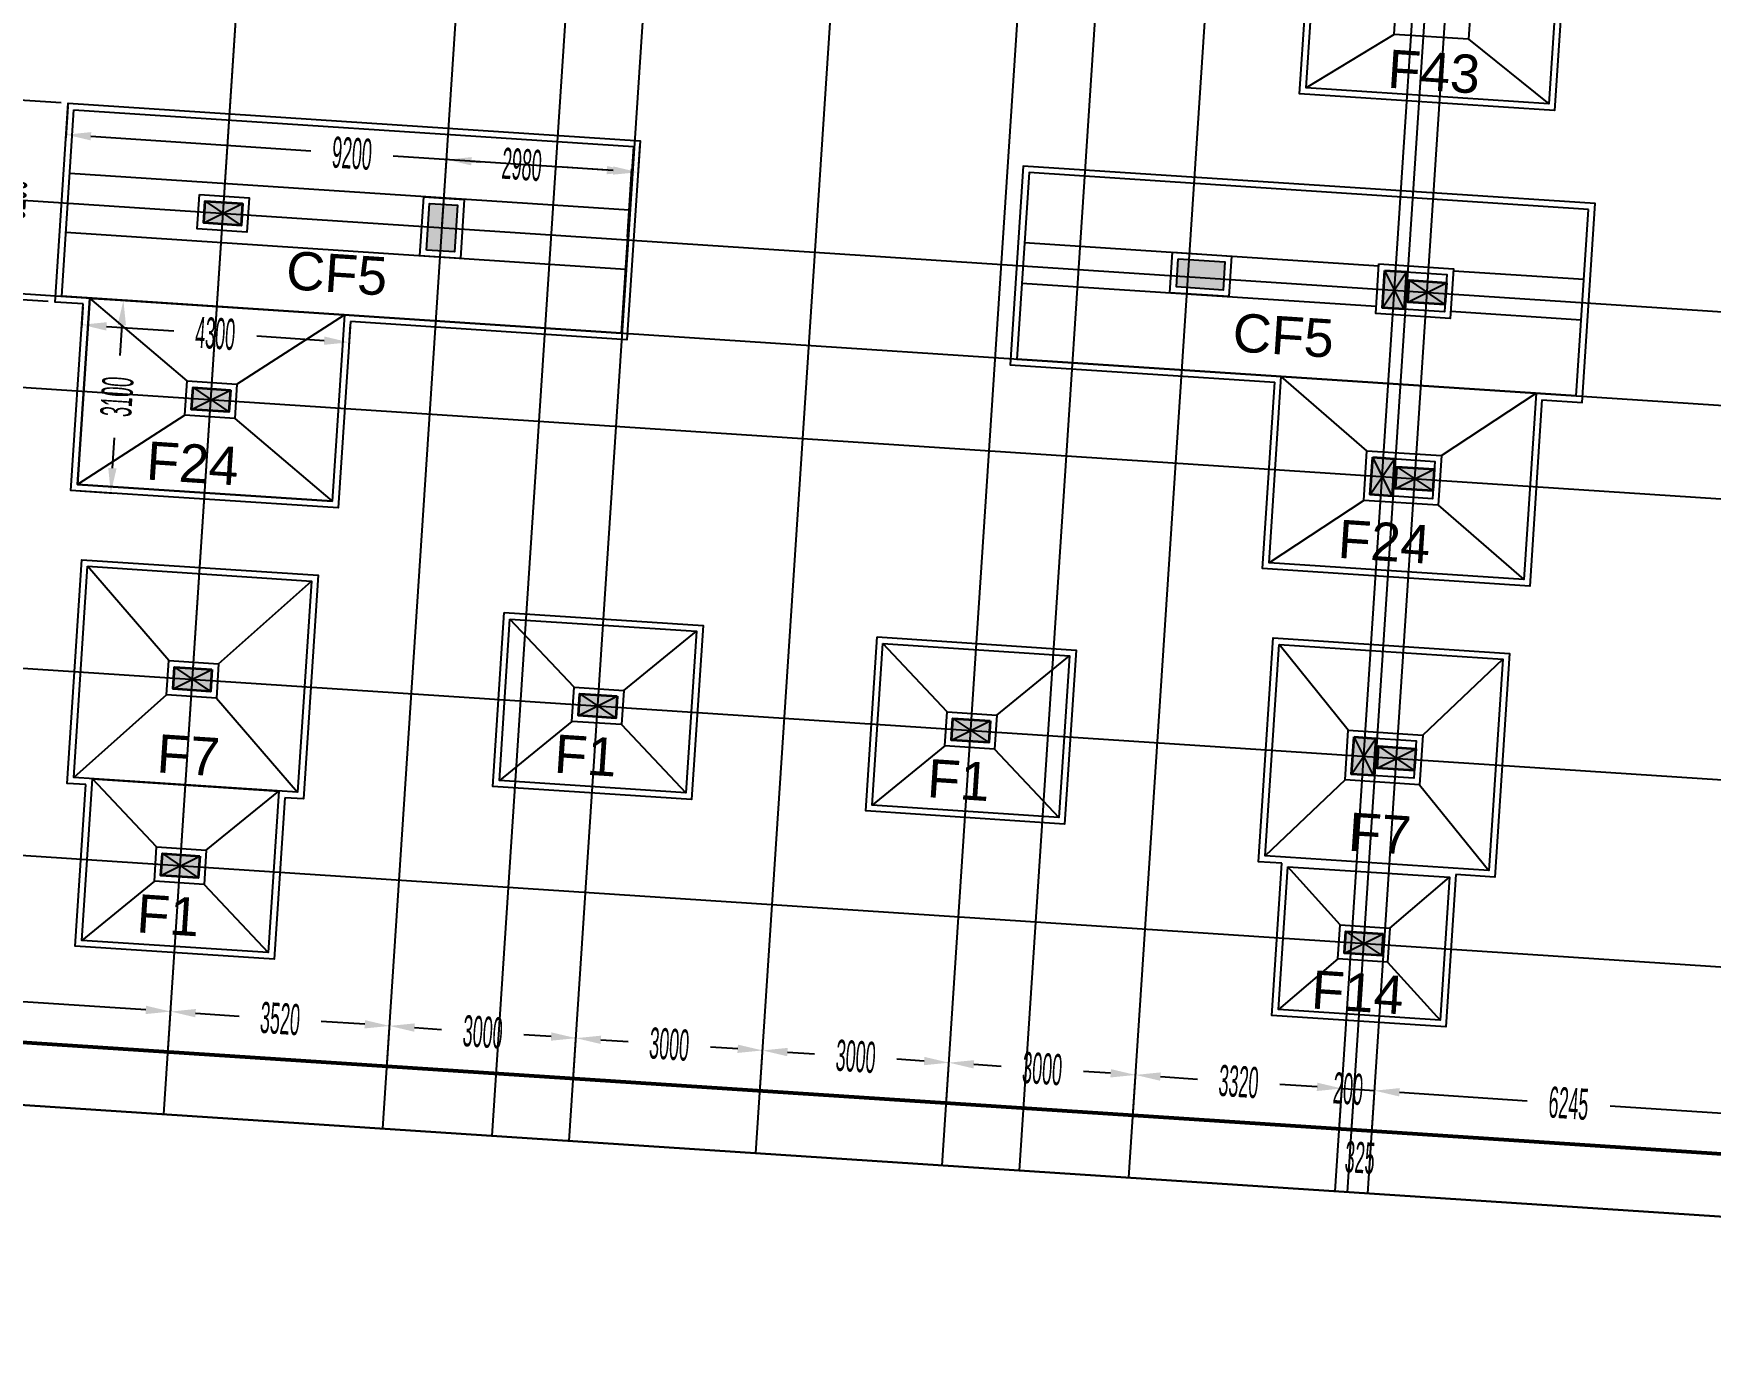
# Model space of a CAD drawing. Header units: millimetres. Extents: x -3092162 to 4513894, y -12317808 to 1849994.
# Drawn here: x 434175.67 to 434202.59, y -5893737.24 to -5893716.17 of the extents above; entities that cross this region are included whole.
import ezdxf

# ---------------------------------------------------------------- set-up
doc = ezdxf.new("R2010")
doc.units = ezdxf.units.MM
doc.header["$LTSCALE"] = 2
doc.header["$MEASUREMENT"] = 0
doc.header["$PDMODE"] = 34
doc.header["$PDSIZE"] = 500
doc.linetypes.add('DASHED2', pattern=[0.375, 0.25, -0.125])
doc.layers.add('cent lines', color=161, linetype='Continuous')
doc.layers.add('sree dim', color=7, linetype='Continuous')
for name, color, linetype, lineweight in [('coloumn', 10, 'Continuous', 35), ('FOUNDATIONS', 250, 'Continuous', 25), ('LINE', 250, 'Continuous', 20)]:
    doc.layers.add(name, color=color, linetype=linetype, lineweight=lineweight)
doc.layers.add('DOT', color=7, linetype='DASHED2', lineweight=0, true_color=0x89067c)
doc.styles.add('250', font='ARIALN.TTF', dxfattribs={"width": 0.5, "height": 150})
doc.styles.add('style3', font='arialbi.ttf')
doc.dimstyles.new('250', dxfattribs={"dimscale": 0, "dimtxt": 150, "dimasz": 50, "dimexe": 50, "dimexo": 50, "dimgap": 50, "dimtad": 1, "dimdec": 0, "dimzin": 0, "dimdsep": 46, "dimtxsty": '250', "dimblk": 'OBLIQUE', "dimcen": 100, "dimdle": 50, "dimclrd": 256, "dimclre": 256, "dimclrt": 256, "dimadec": 0, "dimazin": 2, "dimtfac": 1, "dimtdec": 0, "dimtofl": 0, "dimtmove": 1, "dimatfit": 0, "dimfxl": 50, "dimtolj": 1, "dimtzin": 0, "dimlwd": -1, "dimlwe": -1, "dimarcsym": 1})

# ---------------------------------------------------------------- blocks, each defined once
blk = doc.blocks.new('1')
at = {"layer": 'coloumn', "ltscale": 100}
blk.add_hatch(color=256, dxfattribs=at).paths.add_polyline_path([(-2340612, -6246414), (-2340262, -6246414), (-2340262, -6245814), (-2340612, -6245814)])
at = {"layer": 'coloumn', "lineweight": 25, "ltscale": 100}
for p, q in [((-2340262, -6245814), (-2340612, -6246414)), ((-2340612, -6245814), (-2340262, -6246414))]:
    blk.add_line(p, q, dxfattribs=at)
at = {"layer": 'coloumn', "ltscale": 100}
blk.add_lwpolyline([(-2340612, -6246414), (-2340262, -6246414), (-2340262, -6245814), (-2340612, -6245814)], close=True, dxfattribs=at)
blk = doc.blocks.new('*D424')
at = {"layer": 'Defpoints', "color": 0, "linetype": 'Continuous', "ltscale": 100, "transparency": 16777216}
for p in [(-2372486, -7879843), (-2368186, -7879843), (-2368186, -7880178)]:
    blk.add_point(p, dxfattribs=at)
at = {"layer": 'FOUNDATIONS', "ltscale": 100, "transparency": 16777216}
for p, q in [((-2372486, -7879893), (-2372486, -7880228)), ((-2368186, -7879893), (-2368186, -7880228)), ((-2372086, -7880178), (-2371004, -7880178)), ((-2368586, -7880178), (-2369668, -7880178))]:
    blk.add_line(p, q, dxfattribs=at)
at = {"layer": 'FOUNDATIONS', "linetype": 'Continuous', "ltscale": 100, "transparency": 16777216}
for points in [[(-2372086, -7880111), (-2372086, -7880245), (-2372486, -7880178)], [(-2368586, -7880111), (-2368586, -7880245), (-2368186, -7880178)]]:
    blk.add_solid(points, dxfattribs=at)
at = {"layer": 'FOUNDATIONS', "linetype": 'Continuous', "lineweight": 25, "ltscale": 100, "transparency": 16777216, "insert": (-2370336, -7880178), "char_height": 500, "attachment_point": 5, "style": '250'}
blk.add_mtext('\\A1;4300', dxfattribs=at)
blk = doc.blocks.new('*D410')
at = {"layer": 'Defpoints', "color": 0, "linetype": 'Continuous', "ltscale": 100, "transparency": 16777216}
for p in [(-2372936, -7876643), (-2363736, -7876643), (-2363736, -7877148)]:
    blk.add_point(p, dxfattribs=at)
at = {"layer": 'FOUNDATIONS', "ltscale": 100, "transparency": 16777216}
for p, q in [((-2372936, -7876693), (-2372936, -7877198)), ((-2363736, -7876693), (-2363736, -7877198)), ((-2372536, -7877148), (-2369000, -7877148)), ((-2364136, -7877148), (-2367672, -7877148))]:
    blk.add_line(p, q, dxfattribs=at)
at = {"layer": 'FOUNDATIONS', "linetype": 'Continuous', "ltscale": 100, "transparency": 16777216}
for points in [[(-2372536, -7877081), (-2372536, -7877214), (-2372936, -7877148)], [(-2364136, -7877081), (-2364136, -7877214), (-2363736, -7877148)]]:
    blk.add_solid(points, dxfattribs=at)
at = {"layer": 'FOUNDATIONS', "linetype": 'Continuous', "lineweight": 25, "ltscale": 100, "transparency": 16777216, "insert": (-2368336, -7877148), "char_height": 500, "attachment_point": 5, "style": '250'}
blk.add_mtext('\\A1;9200', dxfattribs=at)
blk = doc.blocks.new('*D411')
at = {"layer": 'Defpoints', "color": 0, "linetype": 'Continuous', "ltscale": 100, "transparency": 16777216}
for p in [(-2372996, -7876643), (-2373756, -7879843), (-2372996, -7879843)]:
    blk.add_point(p, dxfattribs=at)
at = {"layer": 'FOUNDATIONS', "ltscale": 100, "transparency": 16777216}
for p, q in [((-2373046, -7876643), (-2373806, -7876643)), ((-2373756, -7877043), (-2373756, -7877581)), ((-2373756, -7879443), (-2373756, -7878905)), ((-2373046, -7879843), (-2373806, -7879843))]:
    blk.add_line(p, q, dxfattribs=at)
at = {"layer": 'FOUNDATIONS', "linetype": 'Continuous', "ltscale": 100, "transparency": 16777216}
for points in [[(-2373823, -7877043), (-2373689, -7877043), (-2373756, -7876643)], [(-2373823, -7879443), (-2373689, -7879443), (-2373756, -7879843)]]:
    blk.add_solid(points, dxfattribs=at)
at = {"layer": 'FOUNDATIONS', "linetype": 'Continuous', "lineweight": 25, "ltscale": 100, "transparency": 16777216, "insert": (-2373756, -7878243), "char_height": 500, "attachment_point": 5, "rotation": 90, "style": '250'}
blk.add_mtext('\\A1;3200', dxfattribs=at)
blk = doc.blocks.new('*D463')
at = {"layer": 'Defpoints', "color": 0, "linetype": 'Continuous', "ltscale": 100, "transparency": 16777216}
for p in [(-2363836, -7877148), (-2366816, -7878243), (-2363836, -7878243)]:
    blk.add_point(p, dxfattribs=at)
at = {"layer": 'FOUNDATIONS', "ltscale": 100, "transparency": 16777216}
for p, q in [((-2366816, -7878193), (-2366816, -7877098)), ((-2366416, -7877148), (-2366270, -7877148)), ((-2364236, -7877148), (-2364938, -7877148)), ((-2363836, -7878193), (-2363836, -7877098))]:
    blk.add_line(p, q, dxfattribs=at)
at = {"layer": 'FOUNDATIONS', "linetype": 'Continuous', "ltscale": 100, "transparency": 16777216}
for points in [[(-2366416, -7877081), (-2366416, -7877214), (-2366816, -7877148)], [(-2364236, -7877081), (-2364236, -7877214), (-2363836, -7877148)]]:
    blk.add_solid(points, dxfattribs=at)
at = {"layer": 'FOUNDATIONS', "linetype": 'Continuous', "lineweight": 25, "ltscale": 100, "transparency": 16777216, "insert": (-2365604, -7877148), "char_height": 500, "attachment_point": 5, "style": '250'}
blk.add_mtext('\\A1;2980', dxfattribs=at)
blk = doc.blocks.new('*D464')
at = {"layer": 'Defpoints', "color": 0, "linetype": 'Continuous', "ltscale": 100, "transparency": 16777216}
for p in [(-2372386, -7879743), (-2372386, -7882843), (-2371843, -7882843)]:
    blk.add_point(p, dxfattribs=at)
at = {"layer": 'FOUNDATIONS', "ltscale": 100, "transparency": 16777216}
for p, q in [((-2372336, -7879743), (-2371793, -7879743)), ((-2371843, -7880143), (-2371843, -7880631)), ((-2371843, -7882443), (-2371843, -7881955)), ((-2372336, -7882843), (-2371793, -7882843))]:
    blk.add_line(p, q, dxfattribs=at)
at = {"layer": 'FOUNDATIONS', "linetype": 'Continuous', "ltscale": 100, "transparency": 16777216}
for points in [[(-2371910, -7880143), (-2371776, -7880143), (-2371843, -7879743)], [(-2371910, -7882443), (-2371776, -7882443), (-2371843, -7882843)]]:
    blk.add_solid(points, dxfattribs=at)
at = {"layer": 'FOUNDATIONS', "linetype": 'Continuous', "lineweight": 25, "ltscale": 100, "transparency": 16777216, "insert": (-2371843, -7881293), "char_height": 500, "attachment_point": 5, "rotation": 90, "style": '250'}
blk.add_mtext('\\A1;3100', dxfattribs=at)
blk = doc.blocks.new('*D500')
at = {"layer": 'Defpoints', "color": 0, "linetype": 'Continuous', "ltscale": 100, "transparency": 16777216}
for p in [(-2370336, -7891090), (-2376906, -7891743), (-2370336, -7891743)]:
    blk.add_point(p, dxfattribs=at)
at = {"layer": 'sree dim', "ltscale": 100, "transparency": 16777216}
for p, q in [((-2376906, -7891693), (-2376906, -7891040)), ((-2370336, -7891693), (-2370336, -7891040)), ((-2376506, -7891090), (-2374282, -7891090)), ((-2370736, -7891090), (-2372960, -7891090))]:
    blk.add_line(p, q, dxfattribs=at)
at = {"layer": 'sree dim', "linetype": 'Continuous', "ltscale": 100, "transparency": 16777216}
for points in [[(-2376506, -7891023), (-2376506, -7891157), (-2376906, -7891090)], [(-2370736, -7891023), (-2370736, -7891157), (-2370336, -7891090)]]:
    blk.add_solid(points, dxfattribs=at)
at = {"layer": 'sree dim', "linetype": 'Continuous', "lineweight": 25, "ltscale": 100, "transparency": 16777216, "insert": (-2373621, -7891090), "char_height": 500, "attachment_point": 5, "style": '250'}
blk.add_mtext('\\A1;6570', dxfattribs=at)
blk = doc.blocks.new('*D501')
at = {"layer": 'Defpoints', "color": 0, "linetype": 'Continuous', "ltscale": 100, "transparency": 16777216}
for p in [(-2366816, -7891090), (-2370336, -7891743), (-2366816, -7891743)]:
    blk.add_point(p, dxfattribs=at)
at = {"layer": 'sree dim', "ltscale": 100, "transparency": 16777216}
for p, q in [((-2370336, -7891693), (-2370336, -7891040)), ((-2366816, -7891693), (-2366816, -7891040)), ((-2369936, -7891090), (-2369238, -7891090)), ((-2367216, -7891090), (-2367914, -7891090))]:
    blk.add_line(p, q, dxfattribs=at)
at = {"layer": 'sree dim', "linetype": 'Continuous', "ltscale": 100, "transparency": 16777216}
for points in [[(-2369936, -7891023), (-2369936, -7891157), (-2370336, -7891090)], [(-2367216, -7891023), (-2367216, -7891157), (-2366816, -7891090)]]:
    blk.add_solid(points, dxfattribs=at)
at = {"layer": 'sree dim', "linetype": 'Continuous', "lineweight": 25, "ltscale": 100, "transparency": 16777216, "insert": (-2368576, -7891090), "char_height": 500, "attachment_point": 5, "style": '250'}
blk.add_mtext('\\A1;3520', dxfattribs=at)
blk = doc.blocks.new('*D502')
at = {"layer": 'Defpoints', "color": 0, "linetype": 'Continuous', "ltscale": 100, "transparency": 16777216}
for p in [(-2363816, -7891090), (-2366816, -7891743), (-2363816, -7891743)]:
    blk.add_point(p, dxfattribs=at)
at = {"layer": 'sree dim', "ltscale": 100, "transparency": 16777216}
for p, q in [((-2366816, -7891693), (-2366816, -7891040)), ((-2363816, -7891693), (-2363816, -7891040)), ((-2366416, -7891090), (-2365978, -7891090)), ((-2364216, -7891090), (-2364654, -7891090))]:
    blk.add_line(p, q, dxfattribs=at)
at = {"layer": 'sree dim', "linetype": 'Continuous', "ltscale": 100, "transparency": 16777216}
for points in [[(-2366416, -7891023), (-2366416, -7891157), (-2366816, -7891090)], [(-2364216, -7891023), (-2364216, -7891157), (-2363816, -7891090)]]:
    blk.add_solid(points, dxfattribs=at)
at = {"layer": 'sree dim', "linetype": 'Continuous', "lineweight": 25, "ltscale": 100, "transparency": 16777216, "insert": (-2365316, -7891090), "char_height": 500, "attachment_point": 5, "style": '250'}
blk.add_mtext('\\A1;3000', dxfattribs=at)
blk = doc.blocks.new('*D503')
at = {"layer": 'Defpoints', "color": 0, "linetype": 'Continuous', "ltscale": 100, "transparency": 16777216}
for p in [(-2360816, -7891090), (-2363816, -7891743), (-2360816, -7891743)]:
    blk.add_point(p, dxfattribs=at)
at = {"layer": 'sree dim', "ltscale": 100, "transparency": 16777216}
for p, q in [((-2363816, -7891693), (-2363816, -7891040)), ((-2360816, -7891693), (-2360816, -7891040)), ((-2363416, -7891090), (-2362978, -7891090)), ((-2361216, -7891090), (-2361654, -7891090))]:
    blk.add_line(p, q, dxfattribs=at)
at = {"layer": 'sree dim', "linetype": 'Continuous', "ltscale": 100, "transparency": 16777216}
for points in [[(-2363416, -7891023), (-2363416, -7891157), (-2363816, -7891090)], [(-2361216, -7891023), (-2361216, -7891157), (-2360816, -7891090)]]:
    blk.add_solid(points, dxfattribs=at)
at = {"layer": 'sree dim', "linetype": 'Continuous', "lineweight": 25, "ltscale": 100, "transparency": 16777216, "insert": (-2362316, -7891090), "char_height": 500, "attachment_point": 5, "style": '250'}
blk.add_mtext('\\A1;3000', dxfattribs=at)
blk = doc.blocks.new('*D504')
at = {"layer": 'Defpoints', "color": 0, "linetype": 'Continuous', "ltscale": 100, "transparency": 16777216}
for p in [(-2357816, -7891090), (-2360816, -7891743), (-2357816, -7891743)]:
    blk.add_point(p, dxfattribs=at)
at = {"layer": 'sree dim', "ltscale": 100, "transparency": 16777216}
for p, q in [((-2360816, -7891693), (-2360816, -7891040)), ((-2357816, -7891693), (-2357816, -7891040)), ((-2360416, -7891090), (-2359978, -7891090)), ((-2358216, -7891090), (-2358654, -7891090))]:
    blk.add_line(p, q, dxfattribs=at)
at = {"layer": 'sree dim', "linetype": 'Continuous', "ltscale": 100, "transparency": 16777216}
for points in [[(-2360416, -7891023), (-2360416, -7891157), (-2360816, -7891090)], [(-2358216, -7891023), (-2358216, -7891157), (-2357816, -7891090)]]:
    blk.add_solid(points, dxfattribs=at)
at = {"layer": 'sree dim', "linetype": 'Continuous', "lineweight": 25, "ltscale": 100, "transparency": 16777216, "insert": (-2359316, -7891090), "char_height": 500, "attachment_point": 5, "style": '250'}
blk.add_mtext('\\A1;3000', dxfattribs=at)
blk = doc.blocks.new('*D505')
at = {"layer": 'Defpoints', "color": 0, "linetype": 'Continuous', "ltscale": 100, "transparency": 16777216}
for p in [(-2354816, -7891090), (-2357816, -7891743), (-2354816, -7891743)]:
    blk.add_point(p, dxfattribs=at)
at = {"layer": 'sree dim', "ltscale": 100, "transparency": 16777216}
for p, q in [((-2357816, -7891693), (-2357816, -7891040)), ((-2354816, -7891693), (-2354816, -7891040)), ((-2357416, -7891090), (-2356978, -7891090)), ((-2355216, -7891090), (-2355654, -7891090))]:
    blk.add_line(p, q, dxfattribs=at)
at = {"layer": 'sree dim', "linetype": 'Continuous', "ltscale": 100, "transparency": 16777216}
for points in [[(-2357416, -7891023), (-2357416, -7891157), (-2357816, -7891090)], [(-2355216, -7891023), (-2355216, -7891157), (-2354816, -7891090)]]:
    blk.add_solid(points, dxfattribs=at)
at = {"layer": 'sree dim', "linetype": 'Continuous', "lineweight": 25, "ltscale": 100, "transparency": 16777216, "insert": (-2356316, -7891090), "char_height": 500, "attachment_point": 5, "style": '250'}
blk.add_mtext('\\A1;3000', dxfattribs=at)
blk = doc.blocks.new('*D506')
at = {"layer": 'Defpoints', "color": 0, "linetype": 'Continuous', "ltscale": 100, "transparency": 16777216}
for p in [(-2351496, -7891090), (-2354816, -7891743), (-2351496, -7891743)]:
    blk.add_point(p, dxfattribs=at)
at = {"layer": 'sree dim', "ltscale": 100, "transparency": 16777216}
for p, q in [((-2354816, -7891693), (-2354816, -7891040)), ((-2351496, -7891693), (-2351496, -7891040)), ((-2354416, -7891090), (-2353818, -7891090)), ((-2351896, -7891090), (-2352494, -7891090))]:
    blk.add_line(p, q, dxfattribs=at)
at = {"layer": 'sree dim', "linetype": 'Continuous', "ltscale": 100, "transparency": 16777216}
for points in [[(-2354416, -7891023), (-2354416, -7891157), (-2354816, -7891090)], [(-2351896, -7891023), (-2351896, -7891157), (-2351496, -7891090)]]:
    blk.add_solid(points, dxfattribs=at)
at = {"layer": 'sree dim', "linetype": 'Continuous', "lineweight": 25, "ltscale": 100, "transparency": 16777216, "insert": (-2353156, -7891090), "char_height": 500, "attachment_point": 5, "style": '250'}
blk.add_mtext('\\A1;3320', dxfattribs=at)
blk = doc.blocks.new('*D507')
at = {"layer": 'Defpoints', "color": 0, "linetype": 'Continuous', "ltscale": 100, "transparency": 16777216}
for p in [(-2351296, -7891090), (-2351496, -7891743), (-2351296, -7891743)]:
    blk.add_point(p, dxfattribs=at)
at = {"layer": 'sree dim', "ltscale": 100, "transparency": 16777216}
for p, q in [((-2351496, -7891693), (-2351496, -7891040)), ((-2351296, -7891693), (-2351296, -7891040)), ((-2351496, -7891090), (-2351296, -7891090))]:
    blk.add_line(p, q, dxfattribs=at)
at = {"layer": 'sree dim', "linetype": 'Continuous', "lineweight": 25, "ltscale": 100, "transparency": 16777216, "insert": (-2351396, -7891090), "char_height": 500, "attachment_point": 5, "style": '250'}
blk.add_mtext('\\A1;200', dxfattribs=at)
blk = doc.blocks.new('*D508')
at = {"layer": 'Defpoints', "color": 0, "linetype": 'Continuous', "ltscale": 100, "transparency": 16777216}
for p in [(-2350971, -7891090), (-2351296, -7891743), (-2350971, -7891743)]:
    blk.add_point(p, dxfattribs=at)
at = {"layer": 'sree dim', "ltscale": 100, "transparency": 16777216}
for p, q in [((-2351296, -7891693), (-2351296, -7891040)), ((-2350971, -7891693), (-2350971, -7891040)), ((-2351296, -7891090), (-2350971, -7891090))]:
    blk.add_line(p, q, dxfattribs=at)
at = {"layer": 'sree dim', "linetype": 'Continuous', "lineweight": 25, "ltscale": 100, "transparency": 16777216, "insert": (-2351134, -7892180), "char_height": 500, "attachment_point": 5, "style": '250'}
blk.add_mtext('\\A1;325', dxfattribs=at)
blk = doc.blocks.new('*D509')
at = {"layer": 'Defpoints', "color": 0, "linetype": 'Continuous', "ltscale": 100, "transparency": 16777216}
for p in [(-2344726, -7891090), (-2350971, -7891743), (-2344726, -7891743)]:
    blk.add_point(p, dxfattribs=at)
at = {"layer": 'sree dim', "ltscale": 100, "transparency": 16777216}
for p, q in [((-2350971, -7891693), (-2350971, -7891040)), ((-2344726, -7891693), (-2344726, -7891040)), ((-2350571, -7891090), (-2348515, -7891090)), ((-2345126, -7891090), (-2347182, -7891090))]:
    blk.add_line(p, q, dxfattribs=at)
at = {"layer": 'sree dim', "linetype": 'Continuous', "ltscale": 100, "transparency": 16777216}
for points in [[(-2350571, -7891023), (-2350571, -7891157), (-2350971, -7891090)], [(-2345126, -7891023), (-2345126, -7891157), (-2344726, -7891090)]]:
    blk.add_solid(points, dxfattribs=at)
at = {"layer": 'sree dim', "linetype": 'Continuous', "lineweight": 25, "ltscale": 100, "transparency": 16777216, "insert": (-2347849, -7891090), "char_height": 500, "attachment_point": 5, "style": '250'}
blk.add_mtext('\\A1;6245', dxfattribs=at)
blk = doc.blocks.new('FKU')
at = {"layer": 'DOT', "linetype": 'Continuous', "lineweight": 25, "ltscale": 100}
for points in [[(-2367041.8, -7878617.9), (-2367041.8, -7877867.9), (-2366590.4, -7877867.9), (-2366590.4, -7878617.9)], [(-2354990.7, -7877967.9), (-2354240.7, -7877967.9), (-2354240.7, -7878419.4), (-2354990.7, -7878419.4)]]:
    blk.add_hatch(color=256, dxfattribs=at).paths.add_polyline_path(points)
at = {"layer": 'cent lines', "lineweight": 30, "ltscale": 0.01}
blk.add_lwpolyline([(-2404906.1, -7892742.9), (-2313726.1, -7892742.9), (-2313726.1, -7811642.9), (-2404906.1, -7811642.9)], close=True, dxfattribs=at)
at = {"layer": 'cent lines', "ltscale": 0.01}
for points in [[(-2370336.1, -7892742.9), (-2370336.1, -7811642.9)], [(-2365058.7, -7892742.9), (-2365058.7, -7811642.9)], [(-2363816.1, -7892742.9), (-2363816.1, -7811642.9)], [(-2360816.1, -7892742.9), (-2360816.1, -7811642.9)], [(-2357816.1, -7892742.9), (-2357816.1, -7811642.9)], [(-2354816.1, -7892742.9), (-2354816.1, -7811642.9)], [(-2366816.1, -7892742.9), (-2366816.1, -7812642.9)], [(-2351496.1, -7892742.9), (-2351496.1, -7812642.9)], [(-2351296.1, -7892742.9), (-2351296.1, -7812642.9)], [(-2350971.1, -7892742.9), (-2350971.1, -7812642.9)], [(-2370336.1, -7892742.9), (-2370336.1, -7818625.5)], [(-2356573.5, -7892742.9), (-2356573.5, -7839692.9)], [(-2404906.1, -7878242.9), (-2313726.1, -7878242.9)], [(-2404906.1, -7879742.9), (-2313726.1, -7879742.9)], [(-2404906.1, -7881242.9), (-2313726.1, -7881242.9)], [(-2404906.1, -7885742.9), (-2313726.1, -7885742.9)], [(-2404906.1, -7888742.9), (-2313726.1, -7888742.9)]]:
    blk.add_lwpolyline(points, dxfattribs=at)
at = {"layer": 'cent lines', "color": 1, "lineweight": 53, "ltscale": 0.01}
blk.add_lwpolyline([(-2394906.1, -7864192.9), (-2326726.1, -7864192.9), (-2326726.1, -7891742.9), (-2394906.1, -7891742.9)], close=True, dxfattribs=at)
at = {"layer": 'DOT', "linetype": 'Continuous', "lineweight": 25, "ltscale": 100}
blk.add_line((-2366591.8, -7878617.9), (-2367041.8, -7878617.9), dxfattribs=at)
for points in [[(-2367041.8, -7878617.9), (-2367041.8, -7877867.9), (-2366590.4, -7877867.9), (-2366590.4, -7878617.9)], [(-2354990.7, -7877967.9), (-2354240.7, -7877967.9), (-2354240.7, -7878419.4), (-2354990.7, -7878419.4)]]:
    blk.add_lwpolyline(points, close=True, dxfattribs=at)
at = {"layer": 'FOUNDATIONS', "linetype": 'Continuous', "lineweight": 25, "ltscale": 100}
for p, q in [((-2351771.1, -7874142.9), (-2353121.1, -7875092.9)), ((-2350571.1, -7874142.9), (-2349221.1, -7875092.9)), ((-2363836.1, -7877767.9), (-2372836.1, -7877767.9)), ((-2357470.7, -7877867.9), (-2351771.1, -7877867.9)), ((-2350571.1, -7877867.9), (-2348470.7, -7877867.9)), ((-2357470.7, -7878519.4), (-2351771.1, -7878519.4)), ((-2350571.1, -7878519.4), (-2348470.7, -7878519.4)), ((-2363836.1, -7878717.9), (-2372836.1, -7878717.9)), ((-2372836.1, -7879742.9), (-2363836.1, -7879742.9)), ((-2372386.1, -7879742.9), (-2372386.1, -7882742.9)), ((-2370736.1, -7880967.9), (-2372386.1, -7879742.9)), ((-2369936.1, -7880967.9), (-2368286.1, -7879742.9)), ((-2348470.7, -7879742.9), (-2357470.7, -7879742.9)), ((-2351766.5, -7880842.9), (-2353216.5, -7879742.9)), ((-2350566.5, -7880842.9), (-2349116.5, -7879742.9)), ((-2370736.1, -7881517.9), (-2372386.1, -7882742.9)), ((-2369936.1, -7881517.9), (-2368286.1, -7882742.9)), ((-2351766.5, -7881642.9), (-2353216.5, -7882742.9)), ((-2350566.5, -7881642.9), (-2349116.5, -7882742.9)), ((-2372386.1, -7882742.9), (-2368286.1, -7882742.9)), ((-2370736.1, -7885467.9), (-2372136.1, -7884042.9)), ((-2369936.1, -7885467.9), (-2368536.1, -7884042.9)), ((-2351771.1, -7885343), (-2352971.1, -7884043)), ((-2350571.1, -7885343), (-2349371.1, -7884043)), ((-2364216.1, -7885467.9), (-2365316.1, -7884442.9)), ((-2363416.1, -7885467.9), (-2362316.1, -7884442.9)), ((-2358216.1, -7885468.6), (-2359316.1, -7884443.6)), ((-2357416.1, -7885468.6), (-2356316.1, -7884443.6)), ((-2370736.1, -7886017.9), (-2372136.1, -7887442.9)), ((-2369936.1, -7886017.9), (-2368536.1, -7887442.9)), ((-2364216.1, -7886017.9), (-2365316.1, -7887042.9)), ((-2363416.1, -7886017.9), (-2362316.1, -7887042.9)), ((-2358216.1, -7886018.6), (-2359316.1, -7887043.6)), ((-2357416.1, -7886018.6), (-2356316.1, -7887043.6)), ((-2351771.1, -7886143), (-2352971.1, -7887443)), ((-2350571.1, -7886143), (-2349371.1, -7887443)), ((-2370736.1, -7888467.9), (-2371836.1, -7887442.9)), ((-2369936.1, -7888467.9), (-2368836.1, -7887442.9)), ((-2351696.1, -7888467.9), (-2352596.1, -7887592.9)), ((-2350896.1, -7888467.9), (-2349996.1, -7887592.9)), ((-2370736.1, -7889017.9), (-2371836.1, -7890042.9)), ((-2369936.1, -7889017.9), (-2368836.1, -7890042.9)), ((-2351696.1, -7889017.9), (-2352596.1, -7889892.9)), ((-2350896.1, -7889017.9), (-2349996.1, -7889892.9))]:
    blk.add_line(p, q, dxfattribs=at)
for points in [[(-2349421.1, -7872292.9), (-2349121.1, -7872292.9), (-2349121.1, -7875192.9), (-2353221.1, -7875192.9), (-2353221.1, -7872485)], [(-2372486.1, -7879842.9), (-2372936.1, -7879842.9), (-2372936.1, -7876642.9), (-2363736.1, -7876642.9), (-2363736.1, -7879842.9), (-2368186.1, -7879842.9)], [(-2349016.5, -7879842.9), (-2348370.7, -7879842.9), (-2348370.7, -7876642.9), (-2357570.7, -7876642.9), (-2357570.7, -7879842.9), (-2353316.5, -7879842.9)], [(-2368186.1, -7879842.9), (-2368186.1, -7882842.9), (-2372486.1, -7882842.9), (-2372486.1, -7879842.9)], [(-2349016.5, -7879842.9), (-2349016.5, -7882842.9), (-2353316.5, -7882842.9), (-2353316.5, -7879842.9)], [(-2371936.1, -7887542.9), (-2372236.1, -7887542.9), (-2372236.1, -7883942.9), (-2368436.1, -7883942.9), (-2368436.1, -7887542.9), (-2368736.1, -7887542.9)], [(-2352696.1, -7887543), (-2353071.1, -7887543), (-2353071.1, -7883943), (-2349271.1, -7883943), (-2349271.1, -7887543), (-2349896.1, -7887543)], [(-2368736.1, -7887542.9), (-2368736.1, -7890142.9), (-2371936.1, -7890142.9), (-2371936.1, -7887542.9)], [(-2349896.1, -7887543), (-2349896.1, -7889992.9), (-2352696.1, -7889992.9), (-2352696.1, -7887543)]]:
    blk.add_lwpolyline(points, dxfattribs=at)
for points in [[(-2353121.1, -7872392.9), (-2349221.1, -7872392.9), (-2349221.1, -7875092.9), (-2353121.1, -7875092.9)], [(-2351771.1, -7873342.9), (-2350571.1, -7873342.9), (-2350571.1, -7874142.9), (-2351771.1, -7874142.9)], [(-2372836.1, -7876742.9), (-2363836.1, -7876742.9), (-2363836.1, -7879742.9), (-2372836.1, -7879742.9)], [(-2348470.7, -7876742.9), (-2357470.7, -7876742.9), (-2357470.7, -7879742.9), (-2348470.7, -7879742.9)], [(-2367141.8, -7878717.9), (-2367141.8, -7877767.9), (-2366490.4, -7877767.9), (-2366490.4, -7878717.9)], [(-2367041.8, -7878617.9), (-2367041.8, -7877867.9), (-2366590.4, -7877867.9), (-2366590.4, -7878617.9)], [(-2367041.8, -7878617.9), (-2367041.8, -7877867.9), (-2366590.4, -7877867.9), (-2366590.4, -7878617.9)], [(-2355090.7, -7877867.9), (-2354140.7, -7877867.9), (-2354140.7, -7878519.4), (-2355090.7, -7878519.4)], [(-2351771.1, -7877835), (-2350571.1, -7877835), (-2350571.1, -7878635), (-2351771.1, -7878635)], [(-2370736.1, -7877967.9), (-2369936.1, -7877967.9), (-2369936.1, -7878517.9), (-2370736.1, -7878517.9)], [(-2370636.1, -7878067.9), (-2370036.1, -7878067.9), (-2370036.1, -7878417.9), (-2370636.1, -7878417.9)], [(-2354990.7, -7877967.9), (-2354240.7, -7877967.9), (-2354240.7, -7878419.4), (-2354990.7, -7878419.4)], [(-2351671.1, -7877935), (-2350671.1, -7877935), (-2350671.1, -7878535), (-2351671.1, -7878535)], [(-2372386.1, -7879742.9), (-2368286.1, -7879742.9), (-2368286.1, -7882742.9), (-2372386.1, -7882742.9)], [(-2353216.5, -7879742.9), (-2349116.5, -7879742.9), (-2349116.5, -7882742.9), (-2353216.5, -7882742.9)], [(-2370736.1, -7880967.9), (-2369936.1, -7880967.9), (-2369936.1, -7881517.9), (-2370736.1, -7881517.9)], [(-2370636.1, -7881067.9), (-2370036.1, -7881067.9), (-2370036.1, -7881417.9), (-2370636.1, -7881417.9)], [(-2351766.5, -7880842.9), (-2350566.5, -7880842.9), (-2350566.5, -7881642.9), (-2351766.5, -7881642.9)], [(-2351666.5, -7880942.9), (-2350666.5, -7880942.9), (-2350666.5, -7881542.9), (-2351666.5, -7881542.9)], [(-2372136.1, -7884042.9), (-2368536.1, -7884042.9), (-2368536.1, -7887442.9), (-2372136.1, -7887442.9)], [(-2352971.1, -7884043), (-2349371.1, -7884043), (-2349371.1, -7887443), (-2352971.1, -7887443)], [(-2365416.1, -7884342.9), (-2362216.1, -7884342.9), (-2362216.1, -7887142.9), (-2365416.1, -7887142.9)], [(-2365316.1, -7884442.9), (-2362316.1, -7884442.9), (-2362316.1, -7887042.9), (-2365316.1, -7887042.9)], [(-2359416.1, -7884343.6), (-2356216.1, -7884343.6), (-2356216.1, -7887143.6), (-2359416.1, -7887143.6)], [(-2359316.1, -7884443.6), (-2356316.1, -7884443.6), (-2356316.1, -7887043.6), (-2359316.1, -7887043.6)], [(-2351771.1, -7885343), (-2350571.1, -7885343), (-2350571.1, -7886143), (-2351771.1, -7886143)], [(-2370736.1, -7885467.9), (-2369936.1, -7885467.9), (-2369936.1, -7886017.9), (-2370736.1, -7886017.9)], [(-2364216.1, -7885467.9), (-2363416.1, -7885467.9), (-2363416.1, -7886017.9), (-2364216.1, -7886017.9)], [(-2358216.1, -7885468.6), (-2357416.1, -7885468.6), (-2357416.1, -7886018.6), (-2358216.1, -7886018.6)], [(-2351671.1, -7885443), (-2350671.1, -7885443), (-2350671.1, -7886043), (-2351671.1, -7886043)], [(-2371836.1, -7887442.9), (-2368836.1, -7887442.9), (-2368836.1, -7890042.9), (-2371836.1, -7890042.9)], [(-2352596.1, -7887592.9), (-2349996.1, -7887592.9), (-2349996.1, -7889892.9), (-2352596.1, -7889892.9)], [(-2370736.1, -7888467.9), (-2369936.1, -7888467.9), (-2369936.1, -7889017.9), (-2370736.1, -7889017.9)], [(-2351696.1, -7888467.9), (-2350896.1, -7888467.9), (-2350896.1, -7889017.9), (-2351696.1, -7889017.9)]]:
    blk.add_lwpolyline(points, close=True, dxfattribs=at)
at = {"layer": 'coloumn', "lineweight": 70, "xscale": -1}
for p, rotation in [((-8616450.1, -10218679.9), 90), ((-11058.7, -14124349), 180), ((-8597084.7, -10218679.9), 90), ((-8616450.1, -10221679.9), 90), ((-11054.5, -14127356.9), 180), ((-8597085.1, -10221679.9), 90), ((-8616450.1, -10226179.9), 90), ((-8609930.1, -10226179.9), 90), ((-8603930.1, -10226180.6), 90), ((-11059.1, -14131857), 180), ((-8597085.1, -10226179.9), 90), ((-8616450.1, -10229179.9), 90), ((-8597410.1, -10229179.9), 90)]:
    blk.add_blockref('1', p, dxfattribs=dict(at, rotation=rotation))
at = {"layer": 'LINE', "lineweight": 25, "char_height": 614.763, "width": 61500.785, "attachment_point": 3, "style": 'style3'}
for s, insert in [('{\\fArial|b0|i0|c0|p34;F43}', (-2350352.4, -7874389.4)), ('{\\fArial|b0|i0|c0|p34;CF5}', (-2367642.3, -7878776.5)), ('{\\fArial|b0|i0|c0|p34;CF5}', (-2352414.8, -7878776.5)), ('{\\fArial|b0|i0|c0|p34;F24}', (-2369822.3, -7881974.9)), ('{\\fArial|b0|i0|c0|p34;F24}', (-2350652.7, -7881974.9)), ('{\\fArial|b0|i0|c0|p34;F1}', (-2363457.3, -7886241.9)), ('{\\fArial|b0|i0|c0|p34;F1}', (-2357457.3, -7886242.6)), ('{\\fArial|b0|i0|c0|p34;F7}', (-2369822.3, -7886656.9)), ('{\\fArial|b0|i0|c0|p34;F7}', (-2350657.3, -7886657.1)), ('{\\fArial|b0|i0|c0|p34;F1}', (-2369977.3, -7889241.9)), ('{\\fArial|b0|i0|c0|p34;F14}', (-2350604.8, -7889224.9))]:
    blk.add_mtext(s, dxfattribs=dict(at, insert=insert))
at = {"layer": 'FOUNDATIONS', "linetype": 'Continuous', "lineweight": 25, "ltscale": 100}
for base, p1, p2, picture, middle in [((-2373756, -7879842.9), (-2372996.1, -7876642.9), (-2372996.1, -7879842.9), '*D411', (-2373756, -7878242.9)), ((-2371843, -7882842.9), (-2372386.1, -7879742.9), (-2372386.1, -7882842.9), '*D464', (-2371843, -7881292.9))]:
    dim = blk.add_linear_dim(base=base, p1=p1, p2=p2, angle=90, dimstyle='250', override={"dimscale": 1, "dimtxt": 600, "dimasz": 400, "dimtad": 0, "dimtfillclr": 256}, dxfattribs=at)
    dim.commit()
    dim.dimension.update_dxf_attribs({"geometry": picture, "text_midpoint": middle})
for base, p1, p2, picture, middle in [((-2363736.1, -7877147.5), (-2372936.1, -7876642.9), (-2363736.1, -7876642.9), '*D410', (-2368336.1, -7877147.5)), ((-2368186.1, -7880178), (-2372486.1, -7879842.9), (-2368186.1, -7879842.9), '*D424', (-2370336.1, -7880178))]:
    dim = blk.add_linear_dim(base=base, p1=p1, p2=p2, dimstyle='250', override={"dimscale": 1, "dimtxt": 600, "dimasz": 400, "dimtad": 0, "dimtfillclr": 256}, dxfattribs=at)
    dim.commit()
    dim.dimension.update_dxf_attribs({"geometry": picture, "text_midpoint": middle})
dim = blk.add_linear_dim(base=(-2363836.1, -7877147.5), p1=(-2366816.1, -7878242.9), p2=(-2363836.1, -7878242.9), dimstyle='250', override={"dimscale": 1, "dimtxt": 600, "dimasz": 400, "dimtad": 0, "dimtfillclr": 256}, dxfattribs=at)
dim.commit()
dim.dimension.update_dxf_attribs({"geometry": '*D463', "text_midpoint": (-2365604, -7877147.5), "dimtype": 128})
at = {"layer": 'sree dim', "linetype": 'Continuous', "lineweight": 25, "ltscale": 100}
for base, p1, p2, picture, middle in [((-2370336.1, -7891089.9), (-2376906.1, -7891742.9), (-2370336.1, -7891742.9), '*D500', (-2373621.1, -7891089.9)), ((-2366816.1, -7891089.9), (-2370336.1, -7891742.9), (-2366816.1, -7891742.9), '*D501', (-2368576.1, -7891089.9)), ((-2363816.1, -7891089.9), (-2366816.1, -7891742.9), (-2363816.1, -7891742.9), '*D502', (-2365316.1, -7891089.9)), ((-2360816.1, -7891089.9), (-2363816.1, -7891742.9), (-2360816.1, -7891742.9), '*D503', (-2362316.1, -7891089.9)), ((-2357816.1, -7891089.9), (-2360816.1, -7891742.9), (-2357816.1, -7891742.9), '*D504', (-2359316.1, -7891089.9)), ((-2354816.1, -7891089.9), (-2357816.1, -7891742.9), (-2354816.1, -7891742.9), '*D505', (-2356316.1, -7891089.9)), ((-2351496.1, -7891089.9), (-2354816.1, -7891742.9), (-2351496.1, -7891742.9), '*D506', (-2353156.1, -7891089.9)), ((-2351296.1, -7891089.9), (-2351496.1, -7891742.9), (-2351296.1, -7891742.9), '*D507', (-2351396.1, -7891089.9)), ((-2344726.1, -7891089.9), (-2350971.1, -7891742.9), (-2344726.1, -7891742.9), '*D509', (-2347848.6, -7891089.9))]:
    dim = blk.add_linear_dim(base=base, p1=p1, p2=p2, angle=180, dimstyle='250', override={"dimscale": 1, "dimtxt": 600, "dimasz": 400, "dimtfillclr": 256}, dxfattribs=at)
    dim.commit()
    dim.dimension.update_dxf_attribs({"geometry": picture, "text_midpoint": middle})
dim = blk.add_linear_dim(base=(-2350971.1, -7891089.9), p1=(-2351296.1, -7891742.9), p2=(-2350971.1, -7891742.9), angle=180, dimstyle='250', override={"dimscale": 1, "dimtxt": 600, "dimasz": 400, "dimtfillclr": 256}, dxfattribs=at)
dim.commit()
dim.dimension.update_dxf_attribs({"geometry": '*D508', "text_midpoint": (-2351133.6, -7892180.4), "dimtype": 128})

msp = doc.modelspace()

# ---------------------------------------------------------------- block references
at = {"layer": 'FOUNDATIONS', "color": 0, "linetype": 'Continuous', "lineweight": 25, "xscale": 0.001000000000103515, "yscale": 0.001000000000103515, "zscale": 0.001000000000103515, "rotation": 356.2392210158609}
msp.add_blockref('FKU', (437060.691, -5886013.254, 3292.16), dxfattribs=at)

doc.saveas('drawing.dxf')
